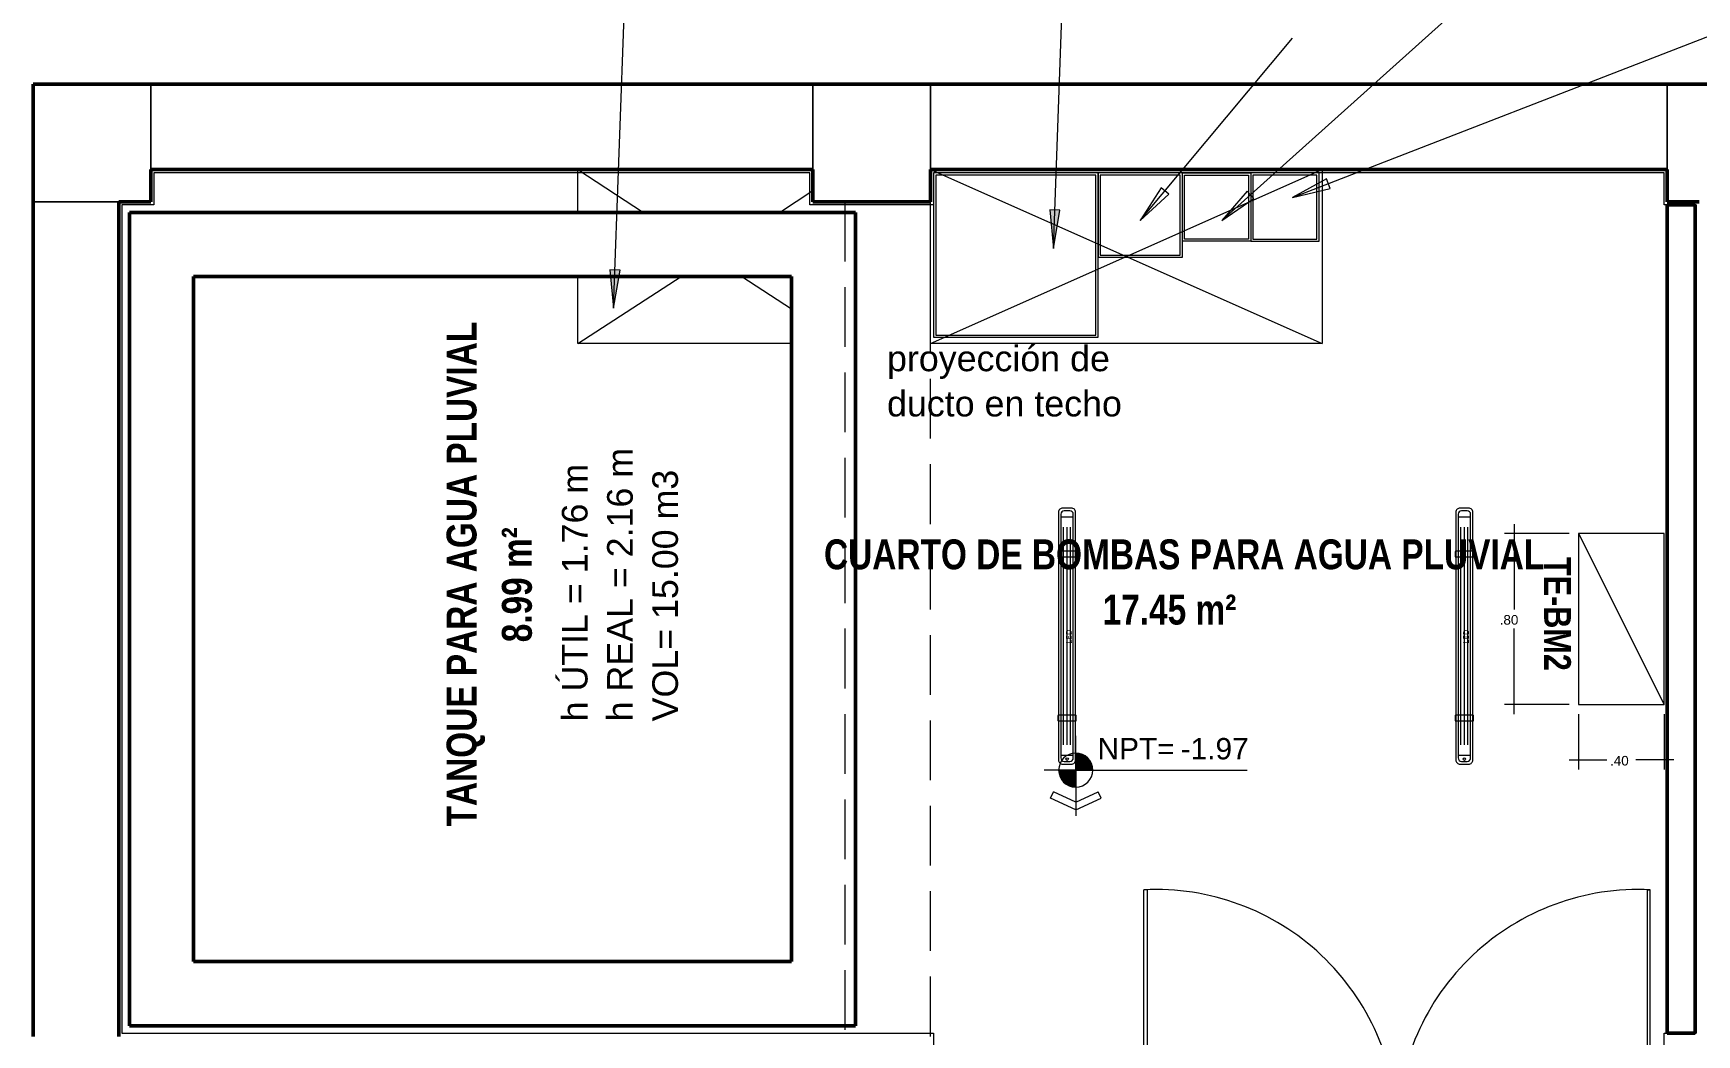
# Model space of a CAD drawing. Header units: metres. Extents: x -4 to 54.5, y -3.3 to 43.7.
# Drawn here: x 12.29 to 20.08, y 33.52 to 38.21 of the extents above; entities that cross this region are included whole.
import ezdxf

# ---------------------------------------------------------------- set-up
doc = ezdxf.new("R2010")
doc.units = ezdxf.units.M
doc.linetypes.add('Derribado', pattern=[0.4, 0.28, -0.12])
doc.layers.get('0').update_dxf_attribs({"color": 8})
for name, color, linetype, lineweight in [('A-AREA-IDEN', 8, 'Continuous', 9), ('A-DETL', 8, 'Continuous', 9), ('A-DOOR', 8, 'Continuous', 9), ('A-DOOR-FRAM', 8, 'Continuous', 18), ('A-FLOR', 8, 'Continuous', 18), ('A-SIGN', 8, 'Continuous', 9), ('A-WALL', 8, 'Continuous', 9), ('G-ANNO-DIMS', 8, 'Continuous', 9), ('G-ANNO-TEXT', 8, 'Continuous', 9), ('I-WALL', 8, 'Continuous', 9), ('S-COLS', 8, 'Continuous', 9)]:
    doc.layers.add(name, color=color, linetype=linetype, lineweight=lineweight)
doc.layers.add('IE-LUM-L-01', color=5, linetype='Continuous', lineweight=18, true_color=0x126b94)
doc.styles.add('Arial', font='arial.ttf', dxfattribs={"height": 0.12})
doc.styles.add('Arial Narrow_B', font='ARIALNB.TTF', dxfattribs={"height": 0.125})
doc.styles.add('Arial_5', font='arial.ttf', dxfattribs={"height": 0.1})
doc.styles.add('Arial_6', font='arial.ttf', dxfattribs={"height": 0.045})
doc.styles.add('Arial_B_3', font='arialbd.ttf', dxfattribs={"width": 0.8, "height": 0.14})
doc.styles.add('EI_LUM_REGULAR', font='OpenSans-Regular.ttf')

# ---------------------------------------------------------------- blocks, each defined once
blk = doc.blocks.new('ARQ-PuertaDobleHojaCortafuego - Pcf_2_50x2_40-5768174-NIV_A_S01_SÓTANO 1')
at = {"layer": 'A-DOOR', "lineweight": 18}
for p, q in [((-0.72, 0.02), (-0.67, 0.02)), ((-0.745, -0.12), (-0.745, -1.1167)), ((-0.7306, -1.1167), (-0.7306, -0.12)), ((1.61, -1.1167), (1.61, -0.12)), ((1.625, -0.12), (1.625, -1.1167)), ((-0.7306, -1.1167), (-0.745, -1.1167)), ((1.61, -1.1167), (1.625, -1.1167))]:
    blk.add_line(p, q, dxfattribs=at)
for centre, start, end in [((-0.6897, 0.0117), 267.19284, 359.40838), ((1.5697, 0.0117), 180.59162, 272.80716)]:
    blk.add_arc(centre, 1.1297, start, end, dxfattribs=at)
at = {"layer": 'A-DOOR-FRAM'}
for p, q in [((-0.7675, 0.12), (-0.81, 0.12)), ((-0.81, 0.12), (-0.81, -0.12)), ((-0.7675, 0.07), (-0.7675, 0.12)), ((1.69, 0.12), (1.6475, 0.12)), ((1.6475, 0.12), (1.6475, 0.07)), ((1.69, -0.12), (1.69, 0.12)), ((-0.73, 0.07), (-0.7675, 0.07)), ((-0.73, -0.12), (-0.73, 0.07)), ((1.6475, 0.07), (1.61, 0.07)), ((1.61, 0.07), (1.61, -0.12)), ((-0.81, -0.12), (-0.73, -0.12)), ((1.61, -0.12), (1.69, -0.12))]:
    blk.add_line(p, q, dxfattribs=at)
blk = doc.blocks.new('ARQ-Ductos - DuctoPrOyeccion2D-5551858-NIV_A_S01_SÓTANO 1')
at = {"layer": 'A-SIGN'}
for p, q in [((0, 1.835), (0.665, 1.835)), ((0, 0), (0, 1.835)), ((0, 1.835), (0.665, 1.835)), ((0, 0), (0, 1.835)), ((0, 1.835), (0.815, 0)), ((0.815, 1.835), (0, 0)), ((0.815, 0), (0, 0)), ((0.815, 0), (0, 0))]:
    blk.add_line(p, q, dxfattribs=at)
blk = doc.blocks.new('ARQ-Ductos - DuctoPrOyeccion2D-5536601-NIV_A_S01_SÓTANO 1')
at = {"layer": 'A-SIGN'}
for p, q in [((0, 1.25), (0.315, 1.25)), ((0, 0.25), (0, 1.25)), ((0, 1.25), (0.315, 1.25)), ((0, 0.25), (0, 1.25)), ((0, 1.25), (0.315, 0.7669)), ((0.615, 1.25), (0.815, 1.25)), ((0.615, 1.25), (0.815, 1.25)), ((0.815, 1.25), (0.615, 0.9433)), ((0.315, 0.4831), (0.163, 0.25)), ((0.615, 0.3067), (0.7172, 0.15)), ((0.665, 0), (0.615, 0)), ((0.665, 0), (0.615, 0))]:
    blk.add_line(p, q, dxfattribs=at)
blk = doc.blocks.new('Cotas de elevación - CotaEleVacíoNNpt-3697023-NIV_A_S01_SÓTANO 1')
at = {"layer": 'G-ANNO-DIMS'}
h = blk.add_hatch(color=256, dxfattribs=at)
edge = h.paths.add_edge_path()
edge.add_arc((0, 0.002141), 0.0008, 0, 90, ccw=False)
edge.add_line((0.0008, 0.002141), (0, 0.002141))
edge.add_line((0, 0.002141), (0, 0.002941))
h = blk.add_hatch(color=256, dxfattribs=at)
edge = h.paths.add_edge_path()
edge.add_arc((0, 0.002141), 0.0008, 0, 90, ccw=False)
edge.add_line((0.0008, 0.002141), (0, 0.002141))
edge.add_line((0, 0.002141), (0, 0.002941))
h = blk.add_hatch(color=256, dxfattribs=at)
edge = h.paths.add_edge_path()
edge.add_line((-0.0008, 0.002141), (0, 0.002141))
edge.add_line((0, 0.002141), (0, 0.001341))
edge.add_arc((0, 0.002141), 0.0008, 180, 270, ccw=False)
for p, q in [((0, 0.002141), (0, 0.003749)), ((0, 0.002941), (0, 0.002141)), ((0, 0.002141), (0, 0.002941)), ((0, 0.002141), (0, 0.002941)), ((0, 0.002941), (0, 0.002141)), ((0, 0.002141), (-0.001482, 0.002141)), ((-0.0008, 0.002141), (0, 0.002141)), ((0, 0.002141), (-0.0008, 0.002141)), ((-0.0008, 0.002141), (0, 0.002141)), ((0, 0.002141), (0.0008, 0.002141)), ((0, 0.001341), (0, 0.002141)), ((0, 0.002141), (0.0008, 0.002141)), ((0, 0.002141), (0.008028, 0.002141)), ((0, 0.002141), (0, 0)), ((-0.001183, 0.000825), (-0.001045, 0.00112)), ((0, 0.000273), (-0.001183, 0.000825)), ((0, 0.000633), (-0.001045, 0.00112)), ((0, 0.000633), (0.001045, 0.00112)), ((0, 0.000273), (0.001183, 0.000825)), ((0.001183, 0.000825), (0.001045, 0.00112))]:
    blk.add_line(p, q, dxfattribs=at)
for start, end in [(360, 180), (90, 180), (90, 180), (360, 90), (360, 90), (180, 360), (180, 270)]:
    blk.add_arc((0, 0.002141), 0.0008, start, end, dxfattribs=at)
blk = doc.blocks.new('EI_LUM_L_01')
at = {"color": 0, "lineweight": 13}
for p, q in [((-0.558, 0.0304), (-0.558, -0.0304)), ((0.558, 0.0304), (0.558, -0.0304))]:
    blk.add_line(p, q, dxfattribs=at)
at = {"color": 0, "lineweight": 9}
for p, q in [((-0.51, 0.0168), (0.51, 0.0168)), ((-0.51, 0), (0.51, 0)), ((-0.51, -0.0168), (0.51, -0.0168))]:
    blk.add_line(p, q, dxfattribs=at)
at = {"color": 0, "lineweight": 13}
blk.add_lwpolyline([(-0.58, -0.04), (0.58, -0.04, 0.414214), (0.6, -0.02), (0.6, 0.02, 0.414214), (0.58, 0.04), (-0.58, 0.04, 0.414214), (-0.6, 0.02), (-0.6, -0.02, 0.414214)], format="xyb", close=True, dxfattribs=at)
at = {"color": 0, "lineweight": 9}
for points in [[(-0.5707, -0.0292), (0.5707, -0.0292, 0.414214), (0.5867, -0.0132), (0.5867, 0.0132, 0.414214), (0.5707, 0.0292), (-0.5707, 0.0292, 0.414214), (-0.5867, 0.0132), (-0.5867, -0.0132, 0.414214)], [(-0.3947, -0.0432), (-0.3733, -0.0432, 0.414214), (-0.3708, -0.0407), (-0.3708, 0.0407, 0.414214), (-0.3733, 0.0432), (-0.3947, 0.0432, 0.414214), (-0.3972, 0.0407), (-0.3972, -0.0407, 0.414214)], [(0.3733, -0.0432), (0.3947, -0.0432, 0.414214), (0.3972, -0.0407), (0.3972, 0.0407, 0.414214), (0.3947, 0.0432), (0.3733, 0.0432, 0.414214), (0.3708, 0.0407), (0.3708, -0.0407, 0.414214)]]:
    blk.add_lwpolyline(points, format="xyb", close=True, dxfattribs=at)
blk.add_circle((-0.576, 0), 0.006, dxfattribs=at)
at = {"color": 0, "lineweight": 9, "style": 'EI_LUM_REGULAR'}
blk.add_text('LED', height=0.02821, dxfattribs=at).set_placement((-0.0356, -0.0224))
at = {"style": 'EI_LUM_REGULAR', "flags": 1}
for tag in ['ANCHO_CUERPO_MM', 'ALTURA_M', 'AMBIENTE', 'TIPO', 'ID', 'IP', 'GIRO_REFERENCIA', 'DESCRIPCION', 'POTENCIA_W', 'FLUJO_NOMINAL_LM', 'FLUJO_CALCULO_LM', 'MONTAJE', 'PAGINA_PDF', 'NUMERO_LOCAL', 'ESTADO', 'LARGO_CUERPO_MM', 'DIAMETRO_CUERPO_MM', 'REFERENCIA_DIMENSIONAL', 'NPT_M', 'FUENTE_XY']:
    blk.add_attdef(tag, (0, 0), '', height=0.025, dxfattribs=at)

msp = doc.modelspace()

# ---------------------------------------------------------------- hatches: boundary and pattern name
at = {"layer": 'G-ANNO-TEXT'}
for points in [[(17.0659, 37.2058), (17.0961, 37.3848), (17.0488, 37.3865)], [(15.0071, 36.9258), (15.0374, 37.1048), (14.99, 37.1065)]]:
    msp.add_hatch(color=256, dxfattribs=at).paths.add_polyline_path(points)

# ---------------------------------------------------------------- linework, layer by layer
at = {"layer": 'A-DETL', "linetype": 'Derribado', "lineweight": 18}
for p, q in [((15.94, 37.975), (12.84, 37.975)), ((12.84, 37.975), (12.84, 37.575)), ((15.94, 37.575), (15.94, 37.975)), ((19.94, 37.975), (16.49, 37.975)), ((16.49, 37.975), (16.49, 37.575)), ((19.94, 37.575), (19.94, 37.975)), ((12.84, 37.575), (15.94, 37.575)), ((16.49, 37.575), (19.94, 37.575)), ((12.69, 37.425), (12.29, 37.425)), ((12.29, 37.425), (12.29, 33.515)), ((12.69, 33.515), (12.69, 37.425)), ((16.49, 37.425), (16.09, 37.425)), ((16.09, 37.425), (16.09, 33.515)), ((16.49, 33.515), (16.49, 37.425))]:
    msp.add_line(p, q, dxfattribs=at)
at = {"layer": 'A-DETL', "lineweight": 18}
for p, q in [((17.275, 37.56), (16.505, 37.56)), ((16.505, 37.56), (16.505, 36.79)), ((16.515, 37.55), (16.515, 36.8)), ((17.265, 37.55), (16.515, 37.55)), ((17.265, 36.8), (17.265, 37.55)), ((17.67, 37.56), (17.275, 37.56)), ((17.275, 37.56), (17.275, 37.165)), ((17.275, 36.79), (17.275, 37.56)), ((17.285, 37.55), (17.285, 37.175)), ((17.66, 37.55), (17.285, 37.55)), ((17.66, 37.175), (17.66, 37.55)), ((17.67, 37.56), (17.99, 37.56)), ((17.67, 37.24), (17.67, 37.56)), ((17.67, 37.165), (17.67, 37.56)), ((17.68, 37.55), (17.98, 37.55)), ((17.68, 37.25), (17.68, 37.55)), ((17.98, 37.55), (17.98, 37.25)), ((17.99, 37.56), (17.99, 37.24)), ((18.31, 37.56), (17.99, 37.56)), ((18.3, 37.55), (18, 37.55)), ((18, 37.55), (18, 37.25)), ((18.3, 37.25), (18.3, 37.55)), ((18.31, 37.24), (18.31, 37.56)), ((17.99, 37.24), (17.67, 37.24)), ((17.98, 37.25), (17.68, 37.25)), ((17.99, 37.24), (18.31, 37.24)), ((18, 37.25), (18.3, 37.25)), ((17.275, 37.165), (17.67, 37.165)), ((17.285, 37.175), (17.66, 37.175)), ((16.505, 36.79), (17.275, 36.79)), ((16.515, 36.8), (17.265, 36.8))]:
    msp.add_line(p, q, dxfattribs=at)
at = {"layer": 'A-DETL'}
for p, q in [((19.2234, 35.915), (19.2234, 35.515)), ((19.48, 35.87), (19.1784, 35.87)), ((19.925, 35.87), (19.525, 35.87)), ((19.525, 35.87), (19.525, 35.07)), ((19.525, 35.87), (19.925, 35.07)), ((19.925, 35.07), (19.925, 35.87)), ((19.2234, 35.025), (19.2234, 35.425)), ((19.48, 35.07), (19.1784, 35.07)), ((19.525, 35.07), (19.925, 35.07)), ((19.525, 35.025), (19.525, 34.765)), ((19.925, 35.025), (19.925, 34.765)), ((19.48, 34.81), (19.6564, 34.81)), ((19.97, 34.81), (19.7935, 34.81))]:
    msp.add_line(p, q, dxfattribs=at)
at = {"layer": 'A-FLOR', "lineweight": 9}
for p, q in [((15.925, 37.56), (12.855, 37.56)), ((12.855, 37.56), (12.855, 37.41)), ((15.925, 37.41), (15.925, 37.56)), ((16.505, 37.56), (16.505, 37.41)), ((19.925, 37.56), (16.505, 37.56)), ((19.925, 37.41), (19.925, 37.56)), ((12.855, 37.41), (12.705, 37.41)), ((12.705, 37.41), (12.705, 33.53)), ((16.505, 37.41), (15.925, 37.41)), ((19.94, 37.41), (19.925, 37.41)), ((20.075, 37.41), (20.07, 37.41)), ((20.075, 33.53), (20.075, 37.41)), ((12.705, 33.53), (16.505, 33.53)), ((16.505, 33.53), (16.505, 33.22)), ((19.925, 33.22), (19.925, 33.53)), ((19.925, 33.53), (19.94, 33.53)), ((20.07, 33.53), (20.075, 33.53))]:
    msp.add_line(p, q, dxfattribs=at)
at = {"layer": 'A-WALL', "lineweight": 50}
for p, q in [((15.94, 37.975), (12.84, 37.975)), ((19.94, 37.975), (16.49, 37.975)), ((12.84, 37.575), (15.94, 37.575)), ((16.49, 37.575), (19.94, 37.575)), ((12.29, 37.425), (12.29, 33.515)), ((12.69, 33.515), (12.69, 37.425)), ((12.74, 37.375), (12.74, 33.865)), ((13.04, 37.375), (12.74, 37.375)), ((15.84, 37.375), (13.04, 37.375)), ((16.14, 37.375), (15.84, 37.375)), ((16.14, 33.565), (16.14, 37.375)), ((13.04, 33.865), (13.04, 37.075)), ((13.04, 37.075), (15.84, 37.075)), ((15.84, 37.075), (15.84, 33.865)), ((12.74, 33.865), (12.74, 33.565)), ((15.84, 33.865), (13.04, 33.865)), ((12.74, 33.565), (15.84, 33.565)), ((15.84, 33.565), (16.14, 33.565))]:
    msp.add_line(p, q, dxfattribs=at)
at = {"layer": 'A-WALL', "lineweight": 5}
for p, q in [((12.84, 37.975), (12.84, 37.575)), ((15.94, 37.575), (15.94, 37.975)), ((16.49, 37.975), (16.49, 37.575)), ((19.94, 37.575), (19.94, 37.975)), ((12.69, 37.425), (12.29, 37.425))]:
    msp.add_line(p, q, dxfattribs=at)
at = {"layer": 'G-ANNO-TEXT'}
for p, q in [((17.8549, 37.3368), (20.0606, 39.3187)), ((17.0659, 37.2058), (17.138, 39.1793)), ((15.0071, 36.9258), (15.0792, 38.8993)), ((18.1858, 37.4443), (20.5848, 38.3753)), ((17.4729, 37.3368), (18.1858, 38.1912)), ((17.5701, 37.4902), (17.4729, 37.3368)), ((17.4729, 37.3368), (17.6065, 37.4598)), ((17.6065, 37.4598), (17.5701, 37.4902)), ((17.9729, 37.4747), (17.8549, 37.3368)), ((18.0046, 37.4395), (17.9729, 37.4747)), ((18.345, 37.5315), (18.1858, 37.4443)), ((18.1858, 37.4443), (18.3622, 37.4873)), ((18.3622, 37.4873), (18.345, 37.5315)), ((17.0961, 37.3848), (17.0488, 37.3865)), ((17.0488, 37.3865), (17.0659, 37.2058)), ((17.0659, 37.2058), (17.0961, 37.3848)), ((17.8549, 37.3368), (18.0046, 37.4395)), ((15.0374, 37.1048), (14.99, 37.1065)), ((14.99, 37.1065), (15.0071, 36.9258)), ((15.0071, 36.9258), (15.0374, 37.1048))]:
    msp.add_line(p, q, dxfattribs=at)
at = {"layer": 'I-WALL', "lineweight": 50}
for p, q in [((19.94, 37.41), (19.94, 33.53)), ((20.07, 37.41), (19.94, 37.41)), ((20.07, 33.53), (20.07, 37.41)), ((19.94, 33.53), (20.07, 33.53))]:
    msp.add_line(p, q, dxfattribs=at)
at = {"layer": 'S-COLS', "lineweight": 50}
for p, q in [((12.84, 37.975), (12.29, 37.975)), ((12.29, 37.975), (12.29, 37.425)), ((16.49, 37.975), (15.94, 37.975)), ((20.49, 37.975), (19.94, 37.975)), ((12.84, 37.425), (12.84, 37.575)), ((15.94, 37.575), (15.94, 37.425)), ((16.49, 37.425), (16.49, 37.575)), ((19.94, 37.575), (19.94, 37.425)), ((12.69, 37.425), (12.84, 37.425)), ((15.94, 37.425), (16.49, 37.425)), ((19.94, 37.425), (20.09, 37.425))]:
    msp.add_line(p, q, dxfattribs=at)
at = {"layer": 'S-COLS', "lineweight": 5}
for p, q in [((12.84, 37.575), (12.84, 37.975)), ((15.94, 37.975), (15.94, 37.575)), ((16.49, 37.575), (16.49, 37.975)), ((19.94, 37.975), (19.94, 37.575)), ((12.29, 37.425), (12.69, 37.425))]:
    msp.add_line(p, q, dxfattribs=at)

# ---------------------------------------------------------------- block references
at = {"layer": 'A-DOOR', "lineweight": 18, "rotation": 180}
msp.add_blockref('ARQ-PuertaDobleHojaCortafuego - Pcf_2_50x2_40-5768174-NIV_A_S01_SÓTANO 1', (19.115, 33.085), dxfattribs=at)
at = {"layer": 'A-SIGN', "rotation": 89.99999999999991}
for name, p in [('ARQ-Ductos - DuctoPrOyeccion2D-5536601-NIV_A_S01_SÓTANO 1', (16.09, 36.76)), ('ARQ-Ductos - DuctoPrOyeccion2D-5551858-NIV_A_S01_SÓTANO 1', (18.325, 36.76))]:
    msp.add_blockref(name, p, dxfattribs=at)
at = {"layer": 'G-ANNO-DIMS', "xscale": 99.99999999999991, "yscale": 99.99999999999991, "zscale": 99.99999999999991}
msp.add_blockref('Cotas de elevación - CotaEleVacíoNNpt-3697023-NIV_A_S01_SÓTANO 1', (17.1706, 34.5481), dxfattribs=at)
at = {"layer": 'IE-LUM-L-01', "rotation": 90}
for p in [(17.13, 35.39), (18.99, 35.39)]:
    msp.add_blockref('EI_LUM_L_01', p, dxfattribs=at)

# ---------------------------------------------------------------- texts
at = {"layer": 'A-AREA-IDEN', "char_height": 0.14, "attachment_point": 1, "rotation": 90, "style": 'Arial_B_3'}
for s, insert, width in [('TANQUE PARA AGUA PLUVIAL', (14.2251, 34.4983), 2.732151), ('8.99 m²', (14.4841, 35.3611), 0.64135)]:
    msp.add_mtext(s, dxfattribs=dict(at, insert=insert, width=width))
at = {"layer": 'A-AREA-IDEN', "char_height": 0.14, "attachment_point": 1, "style": 'Arial_B_3'}
for s, insert, width in [('CUARTO DE BOMBAS PARA AGUA PLUVIAL', (15.9919, 35.843), 3.905821), ('17.45 m²', (17.2963, 35.584), 0.743966)]:
    msp.add_mtext(s, dxfattribs=dict(at, insert=insert, width=width))
at = {"layer": 'G-ANNO-TEXT', "attachment_point": 1}
for s, insert, char_height, width, style in [('proyección de ', (16.287, 36.7508), 0.12, 1.427004, 'Arial'), ('ducto en techo', (16.287, 36.5391), 0.12, 1.443037, 'Arial'), ('.80', (19.1554, 35.4887), 0.045, 0.120253, 'Arial_6'), ('.40', (19.672, 34.8288), 0.045, 0.120253, 'Arial_6')]:
    msp.add_mtext(s, dxfattribs=dict(at, insert=insert, char_height=char_height, width=width, style=style))
for s, insert, char_height, width, rotation, style in [('h REAL = 2.16 m', (14.9765, 34.9904), 0.12, 1.675527, 90, 'Arial'), ('h ÚTIL = 1.76 m', (14.7648, 34.9904), 0.12, 1.571308, 90, 'Arial'), ('VOL= 15.00 m3', (15.1882, 34.9904), 0.12, 1.523206, 90, 'Arial'), ('TE-BM2', (19.4886, 35.7603), 0.125, 0.657384, 270, 'Arial Narrow_B')]:
    msp.add_mtext(s, dxfattribs=dict(at, insert=insert, char_height=char_height, width=width, rotation=rotation, style=style))

# ---------------------------------------------------------------- next in the draw order: texts
at = {"layer": 'G-ANNO-DIMS', "insert": (17.2726, 34.9129), "char_height": 0.1, "width": 0.416877, "attachment_point": 1, "style": 'Arial_5', "bg_fill": 3, "box_fill_scale": 1.25, "bg_fill_color": 9, "bg_fill_true_color": 13158600, "bg_fill_transparency": 0}
msp.add_mtext('NPT=', dxfattribs=at)

# ---------------------------------------------------------------- next in the draw order: texts
at = {"layer": 'G-ANNO-DIMS', "insert": (17.6619, 34.9126), "char_height": 0.1, "width": 0.380758, "attachment_point": 1, "line_spacing_factor": 0.941778, "style": 'Arial_5', "bg_fill": 3, "box_fill_scale": 1.25, "bg_fill_color": 9, "bg_fill_true_color": 13158600, "bg_fill_transparency": 0}
msp.add_mtext('-1.97', dxfattribs=at)

doc.saveas('drawing.dxf')
